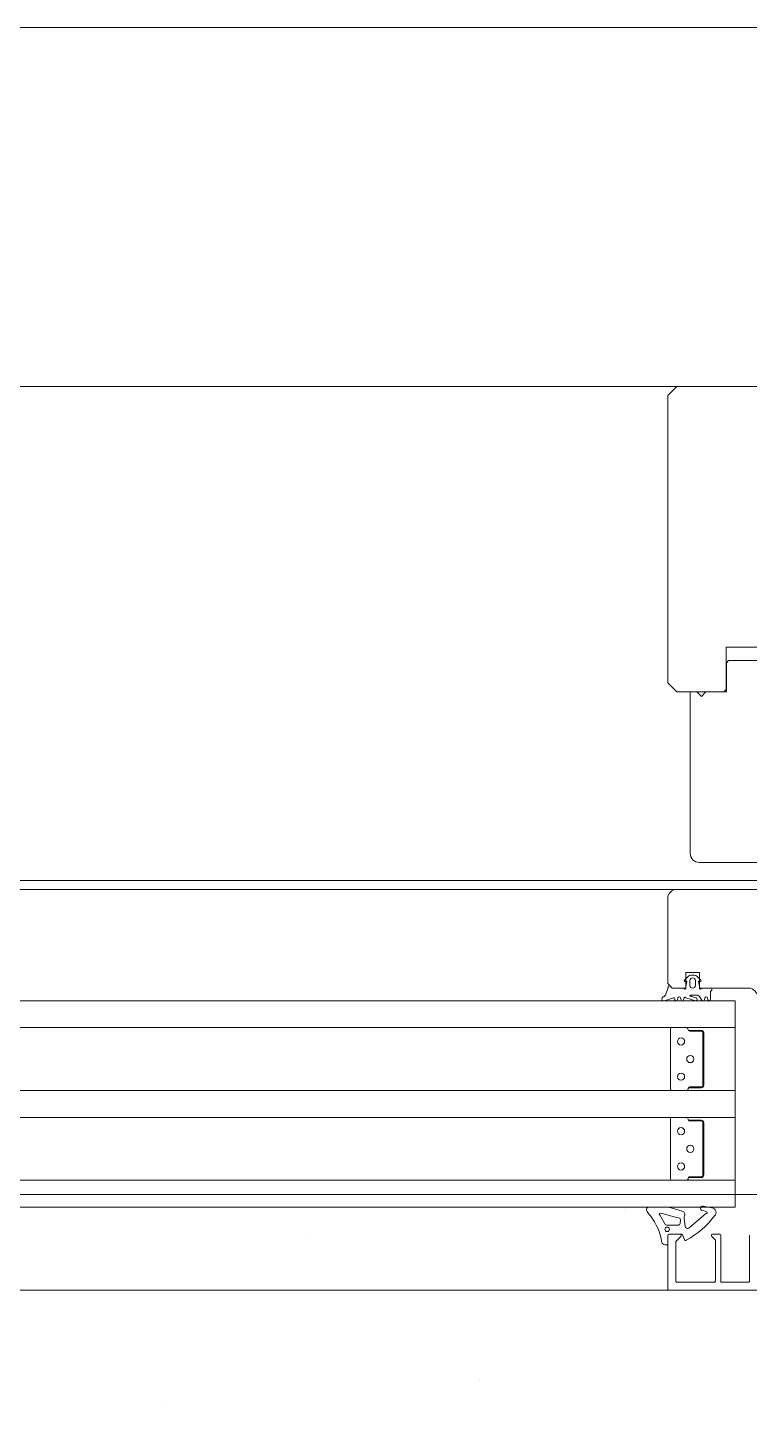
# Model space of a CAD drawing. Header units: metres. Extents: x 0.003 to 0.843, y 0.003 to 0.597.
# Drawn here: x 0.53021 to 0.53342, y 0.20166 to 0.2078 of the extents above; entities that cross this region are included whole.
import ezdxf

# ---------------------------------------------------------------- set-up
doc = ezdxf.new("R2010")
doc.units = ezdxf.units.M
for name, pattern in [('AUSGEZOGEN', [0]), ('PHANTOM', [63.50000000000001, 31.75, -6.35, 6.35, -6.35, 6.35, -6.35]), ('PUNKT', [6.35, 0, -6.35]), ('VERDECKT', [9.524999999999999, 6.35, -3.175])]:
    doc.linetypes.add(name, pattern=pattern)
for name, color, linetype, lineweight in [('Bodenplatte', 7, 'AUSGEZOGEN', 18), ('Decke', 7, 'AUSGEZOGEN', 35), ('Deckendaemmung', 7, 'AUSGEZOGEN', 13), ('Fenster', 7, 'AUSGEZOGEN', 18), ('Vorhangbrett', 7, 'AUSGEZOGEN', 13), ('Wand Beton bewehrt', 7, 'AUSGEZOGEN', 35)]:
    doc.layers.add(name, color=color, linetype=linetype, lineweight=lineweight)

msp = doc.modelspace()

# ---------------------------------------------------------------- linework, layer by layer
at = {"layer": 'Bodenplatte', "color": 7, "linetype": 'AUSGEZOGEN', "lineweight": 13}
for p, q in [((0.5330999762799796, 0.2061973585997016), (0.5330599762112974, 0.206157358670172)), ((0.5330599762112974, 0.206157358670172), (0.5330599739848598, 0.204877358698784)), ((0.5330599739848598, 0.204877358698784), (0.5330999739143895, 0.2048373586301023)), ((0.5331599739130483, 0.2048373585257378), (0.5331599726606772, 0.2041173585418324)), ((0.5331899739123778, 0.204837358473556), (0.5331599739130483, 0.2048373585257378)), ((0.5330599723240329, 0.2039173573810167), (0.5330599716601747, 0.2035373573894226)), ((0.5331399716235053, 0.2035173572503445), (0.5331399717455894, 0.2035873572487799)), ((0.5331399717455894, 0.2035873572487799), (0.5332019717442036, 0.2035873571406487)), ((0.5332019717442036, 0.2035873571406487), (0.5332019716221192, 0.2035173571422133)), ((0.5330599716601747, 0.2035373573894226), (0.5330799716248468, 0.2035173573549878)), ((0.5330609716363446, 0.2035222873800399), (0.5330609716330412, 0.2035203350331099)), ((0.5330609716330412, 0.2035203350331099), (0.5330609716297446, 0.2035183869390549)), ((0.533075956044285, 0.2035199159010726), (0.5330718865542564, 0.2035257277566603)), ((0.5331475016928247, 0.2035665838369478), (0.533134125854249, 0.203553190272804)), ((0.5331389583674692, 0.203546900941928), (0.5331419571374335, 0.203548634732088)), ((0.5331589555098768, 0.2035513790644268), (0.53315896957673, 0.2035293758955873)), ((0.5331732339981522, 0.2035753869163373), (0.5331687094493257, 0.2035753837138027)), ((0.533182966153321, 0.2035293912368466), (0.533182951393003, 0.2035515244101489)), ((0.5331999939560532, 0.203548634633878), (0.5332029927201496, 0.203546900833569)), ((0.5330401343230267, 0.2034779845832004), (0.5330347849114618, 0.203474530822552)), ((0.533045259017579, 0.2034613574141841), (0.533080661897515, 0.2034733384259912)), ((0.5330608153966864, 0.203515891995261), (0.5330516571221118, 0.2034899775017693)), ((0.5330799716248468, 0.2035173573549878), (0.5331399716235053, 0.2035173572503445)), ((0.533127185785158, 0.2035173572747963), (0.5330808709525291, 0.2035173573511992)), ((0.5330904325755172, 0.2034703970657374), (0.5330916631635033, 0.2034658044177636)), ((0.53310325427316, 0.203465804398149), (0.5331054210479604, 0.2034738908570585)), ((0.5331170121576169, 0.2034738908374439), (0.5331191789050497, 0.2034658043712011)), ((0.5331307700147062, 0.203465804351587), (0.5331329367895069, 0.2034738908104964)), ((0.5331411039735705, 0.2034749102121995), (0.5331840943125036, 0.203461357173107)), ((0.5331617489384954, 0.2034853572149686), (0.5331920524180461, 0.2034853571636895)), ((0.5331842658848488, 0.2034742532303549), (0.5331668292625433, 0.203480435932539)), ((0.5330793713170157, 0.203341357358971), (0.5331429713155938, 0.2033413572483451)), ((0.5330715708437241, 0.203069157378623), (0.5330715713036226, 0.2033335573727127)), ((0.5331507713018522, 0.203333557234952), (0.5331507713018522, 0.203333557234952)), ((0.5331521712938917, 0.2033289985332573), (0.5331521712943418, 0.2033292572326127)), ((0.5331429708285609, 0.203061357254604), (0.5330793708299825, 0.20306135736523)), ((0.5331507708421278, 0.2030692572408603), (0.5331507708421278, 0.2030692572408603)), ((0.533152170849402, 0.2030734572383308), (0.5331521708498519, 0.2030737159376872)), ((0.5330715701479626, 0.2026691573875642), (0.5330715706078609, 0.2029335573816539)), ((0.533079370621254, 0.2029413573679122), (0.5331429706198323, 0.2029413572572862)), ((0.5331507706060905, 0.2029335572438931), (0.5331507706060905, 0.2029335572438931)), ((0.5331521705981297, 0.2029289985421979), (0.5331521705985799, 0.2029292572415544)), ((0.5331429701327991, 0.2026613572635452), (0.5330793701342208, 0.2026613573741716)), ((0.533150770146366, 0.2026692572498009), (0.533150770146366, 0.2026692572498009)), ((0.5331521701536405, 0.2026734572472719), (0.5331521701540903, 0.2026737159466283)), ((0.5329747556520698, 0.2025412614885218), (0.5330562147893174, 0.2025412613468311)), ((0.5329710086974809, 0.2025172472910045), (0.5329683469040996, 0.2025215683789066)), ((0.5330236327918414, 0.2025144436721917), (0.5330218658045122, 0.202510709912232)), ((0.5330218658045122, 0.202510709912232), (0.5330263316602307, 0.2025044239267899)), ((0.5330321331291756, 0.2025139106386451), (0.5330236327918414, 0.2025144436721917)), ((0.5330263316602307, 0.2025044239267899), (0.5330462467590815, 0.2024669704446297)), ((0.533040917944284, 0.2025117791468829), (0.5330321331291756, 0.2025139106386451)), ((0.5330561178107099, 0.2025073348165979), (0.533040917944284, 0.2025117791468829)), ((0.5330718650822046, 0.2025025019893292), (0.5330561178107099, 0.2025073348165979)), ((0.5330822423005716, 0.2024996311111609), (0.5330718650822046, 0.2025025019893292)), ((0.5330795290003163, 0.202536546451026), (0.5331244711372158, 0.2025238223548477)), ((0.5330940557995824, 0.2024975262095877), (0.5330822423005716, 0.2024996311111609)), ((0.533094074366973, 0.2024975261429341), (0.5331131212098443, 0.2024922409731353)), ((0.5331131212098443, 0.2024922409731353), (0.533116854206734, 0.202485725793239)), ((0.533116854206734, 0.202485725793239), (0.5331154809195321, 0.2024691396086273)), ((0.533132791561402, 0.202499937096165), (0.5331327915487468, 0.2024926613895691)), ((0.5331327915487468, 0.2024926613895691), (0.5331369918775796, 0.2024560478241074)), ((0.5330587306690213, 0.2024612506861427), (0.5331050609873285, 0.2024612505694177)), ((0.5330599684591144, 0.2021753574276604), (0.5330599688800499, 0.2024173574303295)), ((0.5330599697000638, 0.202414637396194), (0.5330599696358638, 0.202377728257422)), ((0.5330639688869183, 0.2024213574232822), (0.5331139688858005, 0.2024213573363126)), ((0.5331222277979558, 0.2024212612323955), (0.533066593656079, 0.2024212613291656)), ((0.5331062843789308, 0.2024614798984358), (0.53310506098733, 0.2024612505694177)), ((0.5331071405573845, 0.2024616916847699), (0.5331062843789308, 0.2024614798984358)), ((0.5331085902464118, 0.2024621202930416), (0.5331071405573845, 0.2024616916847699)), ((0.5331100820437816, 0.2024626671941215), (0.5331085902464118, 0.2024621202930416)), ((0.5331117923458046, 0.2024634645580073), (0.5331100820437816, 0.2024626671941215)), ((0.5331154809195321, 0.2024691396086273), (0.5331117923458046, 0.2024634645580073)), ((0.5331337828613328, 0.202397209069869), (0.5331259865611544, 0.2024186293524031)), ((0.5330559696289955, 0.2023737282644693), (0.5330484458484248, 0.202373728277556)), ((0.5330959688253748, 0.2023863868056556), (0.5330959685209282, 0.2022113573723159)), ((0.5331182115085766, 0.2024111146884743), (0.5330977261920283, 0.2023906294431909))]:
    msp.add_line(p, q, dxfattribs=at)
at = {"layer": 'Bodenplatte', "color": 92, "linetype": 'VERDECKT', "lineweight": 18, "true_color": 0x00c600}
msp.add_line((0.3223599928617479, 0.2025973625236443), (0.6343599858880049, 0.2025973625236443), dxfattribs=at)
at = {"layer": 'Bodenplatte', "color": 7, "linetype": 'AUSGEZOGEN', "lineweight": 13}
for centre, radius in [((0.5331191712091526, 0.2032798572911173), 1.599999964237213e-05), ((0.5331603710716885, 0.2032013572212085), 1.599999964237213e-05), ((0.5331191709360662, 0.2031228572946265), 1.599999964237213e-05), ((0.533119170513391, 0.2028798573000585), 1.599999964237213e-05), ((0.5331603703759268, 0.2028013572301497), 1.599999964237213e-05), ((0.5331191702403045, 0.2027228573035681), 1.599999964237213e-05), ((0.5330573321592594, 0.2024428052289958), 9.951991738439433e-06)]:
    msp.add_circle(centre, radius, dxfattribs=at)
for centre, radius, start, end in [((0.533199972659783, 0.2041173584722559), 3.999999910593032e-05, 179.9999003386106, 269.9999003395432), ((0.533099972323139, 0.2039173573111656), 3.999999910593032e-05, 89.9999002288599, 179.9998999444309), ((0.5330669716361148, 0.2035222863066669), 5.999999865903836e-06, 34.99990034511362, 179.9897500467978), ((0.5330808709624267, 0.2035233573510649), 5.999999865911402e-06, 214.9999003455478, 269.9999054834544), ((0.533136955830558, 0.203550363495859), 3.999929225091269e-06, 135.0324055218045, 300.0425553597405), ((0.5332210958187243, 0.2035213611969624), 8.021383202929643e-05, 161.7762439254625, 182.720182023282), ((0.5331429585828228, 0.203546903802864), 1.99975219618e-06, 346.7768187479199, 120.051931766812), ((0.5331687289538823, 0.2035453813584853), 3.000236165644154e-05, 90.03724802960704, 135.0334656302084), ((0.533170953842862, 0.2035513871153911), 1.199833568615641e-05, 0.6556394184572472, 180.0384458609731), ((0.5331709678235174, 0.2035294484926179), 1.19984664144861e-05, 180.3466717090371, 359.7265878487558), ((0.533173214384903, 0.2035453736162844), 3.001330646088998e-05, 44.96634045708161, 89.96255805763373), ((0.5331989925048057, 0.2035469037080424), 1.999752196213105e-06, 59.94787431750105, 193.2229873378145), ((0.5331208551824579, 0.20352136136659), 8.021383202948764e-05, 357.2789485916237, 18.22356216218804), ((0.5330424364926333, 0.2034698638966796), 8.96252707212366e-06, 148.6197486216169, 288.3562936319265), ((0.5330353211643291, 0.2034941410806199), 1.685819994912878e-05, 286.5892440448421, 345.7013324185421), ((0.5330409716301913, 0.2035183869728984), 1.999999955336422e-05, 352.8337455742245, 9.695876946011851e-05), ((0.5330846370180614, 0.2034688441613083), 5.999999865881322e-06, 14.999903043955, 131.4923547726171), ((0.5330974587209593, 0.203467357322192), 5.999999865885974e-06, 194.999903043443, 344.999903043665), ((0.533111216600161, 0.2034723379330152), 5.99999986592597e-06, 14.99990304344298, 164.9999030436835), ((0.5331249744625058, 0.20346735727563), 5.999999865885974e-06, 194.999903043443, 344.9999030439395), ((0.5331271857682361, 0.2035073572750197), 9.999999776539726e-06, 45.62214828006961, 89.99990304396893), ((0.533137231681606, 0.2034727076295984), 4.45488666257836e-06, 29.63147531696068, 164.5978856590935), ((0.533136977079144, 0.2035173635673631), 3.999845071054933e-06, 225.6221482812034, 2.734403584651403), ((0.5331606011424402, 0.2034834848881159), 2.196142897805106e-06, 58.49037504414539, 269.8166429081692), ((0.5331622543469567, 0.2034702074602291), 1.120497650215132e-05, 65.90233940134972, 98.52084474351805), ((0.5331844884257441, 0.2034678010996712), 6.455967380041497e-06, 266.5001257221387, 91.97540968840066), ((0.5331920524011241, 0.203475357163912), 9.999999776428021e-06, 29.99990304329141, 89.99990304396893), ((0.5330793713034483, 0.2033335573591447), 7.799999825662962e-06, 89.99990033935566, 179.9999003422677), ((0.5331429713020268, 0.2033335572485188), 7.799999825662962e-06, 9.9657732298288e-05, 89.99990033935566), ((0.533158571301504, 0.2033334572213866), 7.799999825663531e-06, 179.9999003422677, 269.9999003393556), ((0.533158571301504, 0.2033334572213866), 7.799999825662962e-06, 214.863738293897, 269.9999003393556), ((0.53307937084355, 0.2030691573650555), 7.799999825662962e-06, 179.9999003422677, 269.99990033854), ((0.5331429708421284, 0.2030691572544287), 7.799999825662962e-06, 269.99990033854, 9.9657732298288e-05), ((0.5331585708419534, 0.2030692572272919), 7.799999825662962e-06, 89.99990033935566, 179.9999003422677), ((0.5331585708419534, 0.2030692572272919), 7.799999825663252e-06, 89.99990033935566, 145.1360623853069), ((0.5330793706076868, 0.2029335573680864), 7.799999825662962e-06, 89.99990033854012, 179.9999003422677), ((0.5331429706062651, 0.2029335572574604), 7.799999825662962e-06, 9.9657732298288e-05, 89.99990033854012), ((0.5331585706057425, 0.2029334572303278), 7.799999825663531e-06, 179.9999003422677, 269.99990033854), ((0.5331585706057425, 0.2029334572303278), 7.799999825662962e-06, 214.8637382932636, 269.99990033854), ((0.5330793701477878, 0.2026691573739967), 7.799999825662962e-06, 179.9999003422677, 269.9999003393556), ((0.5331429701463665, 0.2026691572633698), 7.799999825662962e-06, 269.9999003393556, 9.9657732298288e-05), ((0.5331585701461917, 0.2026692572362339), 7.799999825644773e-06, 89.99990033935566, 179.9999003422677), ((0.5331585701461917, 0.2026692572362339), 7.799999825663252e-06, 89.99990033935566, 145.1360623853069), ((0.5329747556346762, 0.2025312614887447), 9.999999776484742e-06, 89.99990033922516, 199.0257043070213), ((0.5330562146066241, 0.2024812609545637), 6.000039226772655e-05, 67.13440738242993, 89.99982554188529), ((0.5329959427153694, 0.2025385674192988), 3.241135871724434e-05, 199.0257043071503, 211.6331003852132), ((0.5330445665183322, 0.2025625589636938), 8.639386951827381e-05, 211.6331003853645, 224.3833749564998), ((0.5327857193644966, 0.2023484064567164), 0.000249961633308081, 8.845852261494501, 37.95116223645305), ((0.5331202647611276, 0.2025089652265009), 1.544110949683923e-05, 324.2195106862742, 74.19202895119172), ((0.5330584123889521, 0.2024770395420445), 1.579206360546857e-05, 219.6134552079071, 271.1548420744384), ((0.5330639688799609, 0.2024173574233713), 3.99999991059849e-06, 89.99990033890711, 179.9999003386106), ((0.5330665936445574, 0.2024146373846719), 6.623944493432686e-06, 89.99994393937304, 179.9999003386106), ((0.5331139688753644, 0.202415357336446), 5.999999865802238e-06, 314.9999003387381, 89.99990034155756), ((0.5331222277926754, 0.2024172612776955), 3.999996110593225e-06, 19.99993085939295, 89.9999439378984), ((0.5331482026204938, 0.2024585263519747), 1.14814570972573e-05, 192.4667047584659, 300.130200300215), ((0.5330484458762553, 0.2023897282771976), 1.599999964237577e-05, 190.3827220237511, 269.9999003397022), ((0.5330559696359534, 0.2023777282643795), 3.999999910603036e-06, 269.9999003389071, 9.966138939567454e-05), ((0.533101968825241, 0.2023863867952181), 5.999999865899485e-06, 134.9999003385507, 179.9999003422677), ((0.5331394210207449, 0.2023992611802068), 5.999999865888938e-06, 199.9998935398616, 302.5228321194231), ((0.5330639684590249, 0.2021753574207022), 3.999999910534825e-06, 179.9999003386106, 269.9999003389071), ((0.5330999685208386, 0.2022113573653582), 3.999999910675797e-06, 179.9999003386106, 269.9999003389071)]:
    msp.add_arc(centre, radius, start, end, dxfattribs=at)
at = {"layer": 'Decke', "color": 92, "linetype": 'PHANTOM', "lineweight": 18, "true_color": 0x00c600}
msp.add_line((0.3223599928617479, 0.2025973625236443), (0.6343599858880049, 0.2025973625236443), dxfattribs=at)
at = {"layer": 'Deckendaemmung', "color": 211, "linetype": 'AUSGEZOGEN', "lineweight": 13, "true_color": 0xff70ff}
for p, q in [((0.5328703588735416, 0.2025328482193152), (0.5328703588735416, 0.2025328482193152)), ((0.5314609135710486, 0.2024194469411002), (0.5314609135710486, 0.2024194469411002)), ((0.5322223368614029, 0.2017714249289612), (0.5322223368614029, 0.2017714249289612)), ((0.5308128915589096, 0.2016580236507462), (0.5308128915589096, 0.2016580236507462))]:
    msp.add_line(p, q, dxfattribs=at)
at = {"layer": 'Fenster', "color": 7, "linetype": 'AUSGEZOGEN', "lineweight": 13}
for p, q in [((0.5330999762799796, 0.2061973585997016), (0.5023799889075519, 0.2061973543802615)), ((0.5345199762482378, 0.2061973561297478), (0.5330999762799796, 0.2061973585997016)), ((0.5333199739268658, 0.2048473582472093), (0.5333199742573529, 0.2050373582429625)), ((0.5333199742573529, 0.2050373582429625), (0.5335199742528822, 0.2050373578950816)), ((0.5333309741527427, 0.2049773582251705), (0.533320974135572, 0.2049673582427882)), ((0.533320974135572, 0.2049673582427882), (0.5333209739094493, 0.2048373582456939)), ((0.5335089741487637, 0.2049773579155563), (0.5333309741527427, 0.2049773582251705)), ((0.5330999739143895, 0.2048373586301023), (0.5333099739096953, 0.2048373582648274)), ((0.5332099738771426, 0.2048173584392144), (0.5331899739123778, 0.204837358473556)), ((0.5332299739114837, 0.2048373584039796), (0.5332099738771426, 0.2048173584392144)), ((0.5333209739094493, 0.2048373582456939), (0.5332299739114837, 0.2048373584039796)), ((0.5333099739096953, 0.2048373582648274), (0.5333199739268658, 0.2048473582472093)), ((0.5331999725902068, 0.2040773584731501), (0.5336684066127427, 0.2040773576583543)), ((0.5038799630347478, 0.2039573575881695), (0.5330999723928046, 0.2039573644166785)), ((0.5338899723683564, 0.203957355934329), (0.533099972392792, 0.2039573573102716)), ((0.5332078252546555, 0.2035531901480895), (0.5331944494614093, 0.2035665837575025)), ((0.5333599715194647, 0.2034613528237092), (0.503619952107257, 0.2034613468997082)), ((0.5332007126634295, 0.2034803571491457), (0.5332122596416686, 0.2034643571226862)), ((0.5332019716221192, 0.2035173571422133), (0.5334199716172466, 0.2035173567620091)), ((0.5332509718301367, 0.2035173570513266), (0.5332147652024726, 0.2035173571265941)), ((0.533223251351252, 0.2034658041897829), (0.5332254181260531, 0.2034738906486928)), ((0.5332370092357093, 0.2034738906290782), (0.533239175983142, 0.2034658041628349)), ((0.5332509715404641, 0.2034673570571108), (0.5332509715980923, 0.2035021918112189)), ((0.5333599715194717, 0.2034613568682117), (0.5333599713107434, 0.2033413568708939)), ((0.5036199518985282, 0.2033413469023908), (0.5333599713107362, 0.2033413528263918)), ((0.5333599708237099, 0.2030613568771533), (0.5333599713107434, 0.2033413568708939)), ((0.5331521712943418, 0.2033292572326127), (0.5332085712930809, 0.2033292571345101)), ((0.5331585712879364, 0.2033256572215615), (0.5332085712868188, 0.203325657134591)), ((0.5332085712868188, 0.203325657134591), (0.5331585712879364, 0.2033256572215615)), ((0.5332163712730772, 0.2033178571211979), (0.5332163708677958, 0.2030848571264064)), ((0.5332163708677958, 0.2030848571264064), (0.5332163712730772, 0.2033178571211979)), ((0.5332199712729968, 0.2033178571149361), (0.5332199708677156, 0.2030848571201446)), ((0.5036199514114951, 0.2030613469086502), (0.533359970823703, 0.2030613528326503)), ((0.5332085708481412, 0.2030734571402286), (0.533152170849402, 0.2030734572383308)), ((0.5332085708544029, 0.2030770571401477), (0.5331585708555208, 0.2030770572271181)), ((0.5331585708555208, 0.2030770572271181), (0.5332085708544029, 0.2030770571401477)), ((0.5333599706149814, 0.2029413568798359), (0.5333599708237099, 0.2030613568771533)), ((0.5333599706149744, 0.202941352835333), (0.5036199512027665, 0.2029413469113324)), ((0.5331521705985799, 0.2029292572415544), (0.5332085705973191, 0.2029292571434521)), ((0.5331585705921748, 0.2029256572305026), (0.5332085705910572, 0.2029256571435326)), ((0.5332085705910572, 0.2029256571435326), (0.5331585705921748, 0.2029256572305026)), ((0.5332163705773154, 0.2029178571301395), (0.5332163701720342, 0.2026848571353476)), ((0.5332163701720342, 0.2026848571353476), (0.5332163705773154, 0.2029178571301395)), ((0.5332199705772349, 0.2029178571238776), (0.5332199701719539, 0.2026848571290857)), ((0.5333599701279482, 0.2026613568860944), (0.5333599706149814, 0.2029413568798359)), ((0.5036199507157332, 0.2026613469175909), (0.5333599701279413, 0.202661352841592)), ((0.5332085701523794, 0.2026734571491702), (0.5331521701536405, 0.2026734572472719)), ((0.5332085701586413, 0.2026770571490892), (0.533158570159759, 0.2026770572360592)), ((0.533158570159759, 0.2026770572360592), (0.5332085701586413, 0.2026770571490892)), ((0.5333599699192197, 0.2025413568887766), (0.5333599701279482, 0.2026613568860944)), ((0.5333599699192128, 0.2025413528442742), (0.5036199505070048, 0.2025413469202736)), ((0.5332171167151334, 0.2025457182694472), (0.5332566440326308, 0.2025377718093009)), ((0.533153965929442, 0.2024485961894875), (0.533228817127605, 0.2025123368854898)), ((0.5332259670998966, 0.2025235388473498), (0.5332131748418768, 0.2025261105726759)), ((0.5332330546410499, 0.202520591290459), (0.5332259670998966, 0.2025235388473498)), ((0.533228817127605, 0.2025123368854898), (0.5332329083919101, 0.2025137891290565)), ((0.5332329083919101, 0.2025137891290565), (0.5332346606335433, 0.2025148631567022)), ((0.5332353463199533, 0.2025188744381008), (0.5332330546410499, 0.202520591290459)), ((0.5332346606335433, 0.2025148631567022), (0.5332361183920541, 0.2025167688624065)), ((0.5332361183920541, 0.2025167688624065), (0.5332353463199533, 0.2025188744381008)), ((0.5332599688825369, 0.2024213570742805), (0.5332919688818218, 0.2024213570186194)), ((0.5332959688747748, 0.2024173570117514), (0.5332959685164574, 0.2022113570244351)), ((0.5334239693422208, 0.2022113568017899), (0.5334239697005378, 0.2024173567930848)), ((0.5332719688404679, 0.2023948717683584), (0.5332557262241283, 0.2024111144412018)), ((0.5332719685212614, 0.2022113570661805), (0.5332719688404679, 0.2023948717683584)), ((0.5330639684520674, 0.202171357420792), (0.503915950689588, 0.2021713504670611)), ((0.5345559695592033, 0.2021713548255989), (0.5330639684520674, 0.202171357420792)), ((0.533099968513881, 0.2022073573654479), (0.5332679685143934, 0.2022073570732278)), ((0.5332999685094103, 0.2022073570175668), (0.5334199693353523, 0.2022073568088372))]:
    msp.add_line(p, q, dxfattribs=at)
for centre, radius, start, end in [((0.5332049952687797, 0.203550363380722), 3.999929225092771e-06, 239.9572507271749, 44.96740056525642), ((0.5332049739085656, 0.2035173634522721), 3.999845012336788e-06, 177.2789482608848, 314.3776574773266), ((0.5332147651855503, 0.2035073571268176), 9.999999776518972e-06, 89.99990304396893, 134.3776578071605), ((0.533217455799052, 0.2034673571138259), 5.999999865883179e-06, 209.9999030438565, 344.9999030439395), ((0.5332312136782532, 0.2034723377246491), 5.999999865885808e-06, 14.999903043699, 164.9999030434091), ((0.5332449715405981, 0.2034673570672639), 5.999999865896488e-06, 194.999903043955, 9.69550104212329e-05), ((0.5332509718176636, 0.2035113570514599), 5.99999986588471e-06, 293.5768058407762, 89.99988089140508), ((0.5332549715980031, 0.2035021918044498), 3.999999910624642e-06, 113.5768058400253, 179.9999030412305), ((0.5334199715474843, 0.2034773567629026), 3.999999910593032e-05, 9.99243486638103e-05, 89.9999000728537), ((0.5332085712732516, 0.2033178571347647), 1.139999974518432e-05, 9.966138939567454e-05, 89.9999003392698), ((0.5332085712732516, 0.2033178571347647), 7.799999825662962e-06, 9.9657732298288e-05, 89.99990033935566), ((0.5332085712732516, 0.2033178571347647), 7.799999825653868e-06, 9.9657732298288e-05, 89.99990033935566), ((0.5332085708679705, 0.2030848571399733), 7.799999825653868e-06, 269.9999003393556, 9.9657732298288e-05), ((0.5332085708679705, 0.2030848571399733), 1.139999974518432e-05, 269.9999003392698, 9.966138939567454e-05), ((0.5332085708679705, 0.2030848571399733), 7.799999825662962e-06, 269.9999003393556, 9.9657732298288e-05), ((0.5332085705774898, 0.2029178571437068), 1.139999974518432e-05, 9.966138939567454e-05, 89.9999003392698), ((0.5332085705774898, 0.2029178571437068), 7.799999825662962e-06, 9.9657732298288e-05, 89.99990033935566), ((0.5332085705774898, 0.2029178571437068), 7.799999825653868e-06, 9.9657732298288e-05, 89.99990033935566), ((0.5332085701722089, 0.2026848571489148), 7.799999825653868e-06, 269.99990033854, 9.9657732298288e-05), ((0.5332085701722089, 0.2026848571489148), 1.139999974518432e-05, 269.9999003392698, 9.966138939567454e-05), ((0.5332085701722089, 0.2026848571489148), 7.799999825662962e-06, 269.99990033854, 9.9657732298288e-05), ((0.5332151457841626, 0.2025359144199237), 1.000000171806752e-05, 78.63297947263591, 258.6329133443388), ((0.5332555932206761, 0.2025177994312097), 2.000000230956683e-05, 310.1425971007529, 86.98825909877598), ((0.5329390764454789, 0.202757983358148), 0.0004168665193343189, 299.2311852757687, 322.2048103484719), ((0.5332599688721006, 0.2024153570744137), 5.999999865882603e-06, 89.9999003394372, 224.9999003393004), ((0.5332919688748642, 0.2024173570187089), 3.999999910534825e-06, 9.966138939567454e-05, 89.99990034049738), ((0.5332679685213512, 0.2022113570731375), 3.999999910516636e-06, 269.9999003389071, 9.966138939567454e-05), ((0.533299968516368, 0.2022113570174769), 3.99999991061668e-06, 179.9999003386106, 269.9999003389071), ((0.5334199693423103, 0.2022113568087465), 3.999999910571205e-06, 269.9999003404974, 9.966138939567454e-05)]:
    msp.add_arc(centre, radius, start, end, dxfattribs=at)
at = {"layer": 'Vorhangbrett', "color": 191, "linetype": 'PUNKT', "lineweight": 13, "true_color": 0xbe96ea}
msp.add_line((0.4948599890060729, 0.2077973624074153), (0.6308599859662359, 0.2077973624074153), dxfattribs=at)
at = {"layer": 'Wand Beton bewehrt', "color": 180, "linetype": 'PUNKT', "lineweight": 18}
for p, q in [((0.5667599873989827, 0.2039973624923487), (0.5008599888719623, 0.2039973624923487)), ((0.5031599888205533, 0.2025973625236411), (0.5644599874503916, 0.2025973625236411))]:
    msp.add_line(p, q, dxfattribs=at)

doc.saveas('drawing.dxf')
